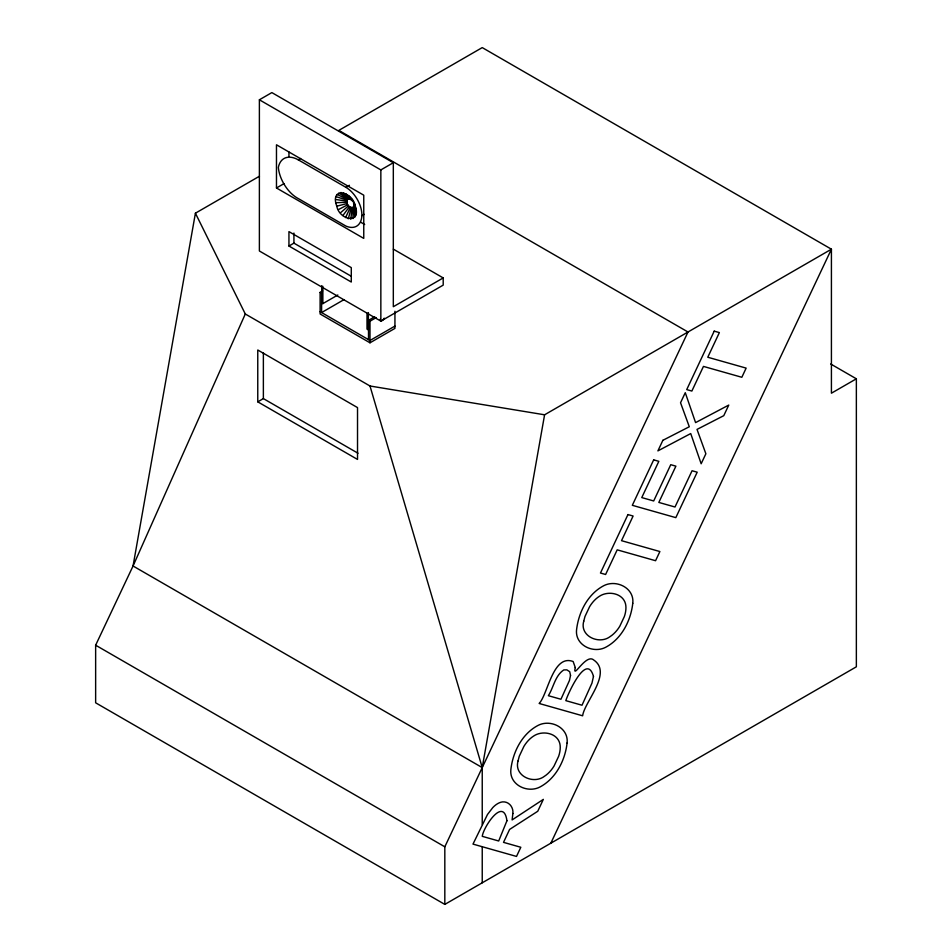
<?xml version="1.0" encoding="UTF-8"?>
<svg xmlns="http://www.w3.org/2000/svg" width="952" height="952" viewBox="0 0 952 952"><rect width="100%" height="100%" fill="white"/><g stroke="black" fill="none" stroke-linecap="round" stroke-linejoin="round"><path stroke-width="1.43" d="M353.513 202.931C356.429 210.071 346.742 207.822 346.921 202.276C346.409 194.684 354.715 201.443 355.025 205.406C362.26 224.91 339.4 220.388 336.782 206.191C329.547 186.687 352.418 191.197 355.025 205.406M350.8 219.15L352.192 207.845M259.432 176.239L195.41 213.2L133.054 566L95.64 645.206L95.64 702.802L444.822 904.4L856.36 666.805L856.36 378.801L830.679 363.973M856.36 378.801L831.417 393.2L831.417 249.198L544.592 414.798L482.236 767.598L482.236 824.48M348.277 218.805L351.324 207.75M245.295 313.993L133.054 566L482.236 767.598L369.995 386L245.295 313.993L195.41 213.2M345.588 217.556L350.395 207.357M444.822 904.4L444.822 846.804L687.998 331.998L338.817 130.4L482.236 47.6L831.417 249.198L550.827 843.198M342.922 215.521L349.467 206.679M340.459 212.808L348.599 205.763M259.384 99.793L271.855 92.594L393.319 162.721L393.319 306.722L443.204 277.925L443.204 285.124L380.848 321.122L259.384 250.995L259.384 99.793L380.848 169.92L393.319 162.721M364.235 214.355L361.891 215.711A25.823 14.911 60 0 1 345.909 226.064L298.285 198.575A27.049 15.613 60 0 1 278.341 167.469A29.179 16.838 60 0 1 298.285 159.841L300.642 158.484M276.473 187.984L363.759 238.393L363.759 195.184L276.473 144.787L276.473 187.984L283.946 183.665M298.285 159.841L345.909 187.33L349.42 185.295M288.944 246.021L351.288 282.03L351.288 267.619L288.944 231.622L288.944 246.021L293.93 243.141L351.193 276.211M394.937 311.256L394.937 328.392L369.995 342.803L320.11 313.993L320.11 292.395L322.609 290.955M321.74 285.648L321.74 302.986L322.859 303.628L337.829 294.989M344.065 299.594L321.609 312.553L321.609 293.264L320.11 292.395M368.507 339.626L368.507 320.336L374.743 316.73M368.507 320.336L369.995 321.193L376.23 317.599M257.766 401.839L357.524 459.435L357.524 407.599L257.766 350.003L257.766 401.839L263.371 398.602L358.023 453.247M394.937 326.096L369.995 340.495L320.11 311.697M338.365 209.63L347.849 204.68M336.782 206.191L347.278 203.49M335.83 202.716L346.921 202.276M335.556 199.456L346.802 201.134M369.995 386L544.592 414.798M335.997 196.624L346.921 200.122M337.103 194.422L347.278 199.337M360.832 222.292L364.675 224.517M393.343 249.138L443.204 277.925M95.64 645.206L444.822 846.804M338.817 192.994L347.849 198.801M341.006 192.447L348.599 198.575M343.541 192.792L349.467 198.659M346.23 194.041L350.395 199.051M348.896 196.076L351.324 199.73M351.359 198.79L352.192 200.646M353.87 204.133L355.977 208.881M353.989 205.287L356.25 212.141M353.87 206.286L355.822 214.974M353.513 207.084L354.703 217.175M352.942 207.607L352.99 218.603M482.236 846.721L482.236 882.802M380.848 169.92L380.848 321.122M369.995 321.193L369.995 342.803M368.376 312.577L368.376 329.916L367.008 329.118L367.008 313.279M322.859 286.35L322.859 303.628M293.93 233.061L293.93 243.141M288.944 151.987L288.944 156.306M263.371 352.68L263.371 398.602M384.192 318.17A2.999 1.725 -60 0 1 380.526 320.288M380.312 319.824A2.999 1.725 -60 0 1 380.241 319.229M345.909 187.33A22.622 13.066 60 0 1 361.891 215.711M575.27 667.566C572.176 680.609 585.896 653.096 593.715 659.986C612.826 673.004 584.409 701.779 582.636 715.797L539.13 703.468C547.84 694.674 552.85 653.703 573.152 661.533L575.27 667.566M518.067 760.898C513.675 775.856 533.465 784.71 544.401 776.308A21.908 12.65 -60 0 0 554.076 765.991L558.669 756.233A21.813 12.59 -60 0 0 559.812 743.536C557.015 732.647 542.093 730.267 533.655 736.039A21.539 12.435 -60 0 0 523.933 746.332L519.268 756.245L518.067 760.898M583.755 621.192C579.375 636.15 599.165 645.004 610.101 636.602A21.908 12.65 -60 0 0 619.776 626.285L624.369 616.527A21.813 12.59 -60 0 0 625.512 603.83C622.715 592.941 607.793 590.561 599.355 596.333A21.539 12.435 -60 0 0 589.633 606.626L584.968 616.539L583.755 621.192M567.083 743.012C565.119 760.481 555.801 778.736 539.76 787.102C527.265 793.48 509.13 784.722 510.867 769.502C512.866 752.009 522.089 733.694 538.189 725.341C550.732 718.927 568.868 727.756 567.083 743.012M632.771 603.306C630.819 620.775 621.501 639.03 605.46 647.396C592.965 653.774 574.829 645.016 576.567 629.796C578.566 612.303 587.789 593.988 603.889 585.635C616.432 579.221 634.567 588.05 632.771 603.306M512.878 813.472L512.116 819.91L543.342 799.371L537.749 811.271L509.594 829.442L503.525 842.365L520.815 847.268L516.508 856.431L472.989 844.103L487.483 814.507L492.838 807.522A18.362 10.603 -60 0 1 502.668 801.881C509.082 801.417 513.592 807.356 512.878 813.472M593.477 676.408L591.965 683.119L582.017 705.23L565.821 700.648C567.273 695.543 586.468 651.466 593.477 676.408M570.534 675.42L569.463 680.466L560.942 699.256L548.376 695.698C553.576 687.427 555.123 675.551 563.798 669.934L566.856 669.863L569.712 671.696L570.534 675.42M506.94 820.755L498.693 840.997L482.271 836.344C483.092 827.788 503.525 795.896 506.94 820.755M627.951 514.568L600.462 573.033L605.615 574.484L617.193 549.84L655.571 560.716L659.879 551.541L621.513 540.677L633.104 516.032L627.951 514.568M653.679 459.864L632.318 505.31L675.825 517.638L697.197 472.192L692.056 470.74L675.004 507.011L658.832 502.43L675.896 466.159L670.755 464.695L653.691 500.966L641.767 497.587L658.832 461.327L653.679 459.864M662.878 440.312L657.903 450.879L690.724 433.565L701.16 463.767L705.872 453.759L697.019 429.411L723.77 415.679L728.756 405.076L695.579 422.605L685.273 392.7L680.537 402.755L689.296 426.746L662.878 440.312M714.214 331.141L686.725 389.594L691.866 391.058L703.457 366.413L741.834 377.278L746.142 368.115L707.776 357.238L719.367 332.593L714.214 331.141"/></g></svg>
